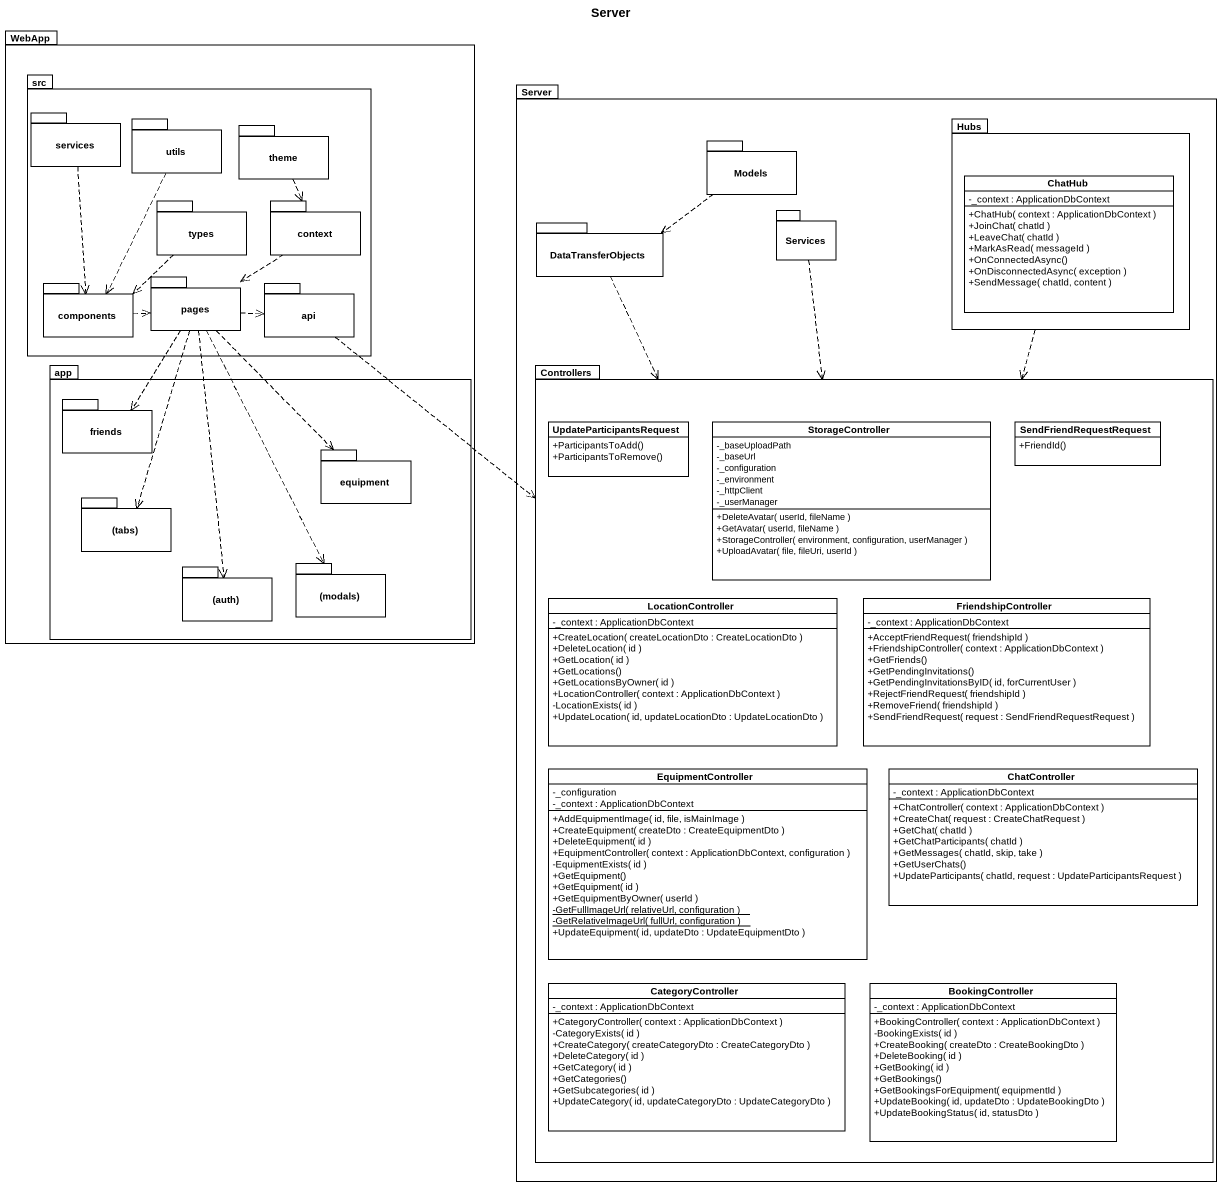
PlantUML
@startuml
title Server
hide circle
hide empty members
skinparam classAttributeIconSize 0
package WebApp {
  package src {
    package services {
    }
    package utils {
    }
    package theme {
    }
    package types {
    }
    package context {
    }
    package components {
    }
    package pages {
    }
    package api {
    }
  }
  package app {
    package friends {
    }
    package equipment {
    }
    package "(tabs)" as tabs {
    }
    package "(auth)" as auth {
    }
    package "(modals)" as modals {
    }
  }
}
package Server {
  package Hubs {
    class ChatHub {
      -_context : ApplicationDbContext
      +ChatHub( context : ApplicationDbContext )
      +JoinChat( chatId )
      +LeaveChat( chatId )
      +MarkAsRead( messageId )
      +OnConnectedAsync()
      +OnDisconnectedAsync( exception )
      +SendMessage( chatId, content )
    }
  }
  package Models {
  }
  package DataTransferObjects {
  }
  package Services {
  }
  package Controllers {
    class UpdateParticipantsRequest {
      +ParticipantsToAdd()
      +ParticipantsToRemove()
    }
    class StorageController {
      -_baseUploadPath
      -_baseUrl
      -_configuration
      -_environment
      -_httpClient
      -_userManager
      +DeleteAvatar( userId, fileName )
      +GetAvatar( userId, fileName )
      +StorageController( environment, configuration, userManager )
      +UploadAvatar( file, fileUri, userId )
    }
    class SendFriendRequestRequest {
      +FriendId()
    }
    class LocationController {
      -_context : ApplicationDbContext
      +CreateLocation( createLocationDto : CreateLocationDto )
      +DeleteLocation( id )
      +GetLocation( id )
      +GetLocations()
      +GetLocationsByOwner( id )
      +LocationController( context : ApplicationDbContext )
      -LocationExists( id )
      +UpdateLocation( id, updateLocationDto : UpdateLocationDto )
    }
    class FriendshipController {
      -_context : ApplicationDbContext
      +AcceptFriendRequest( friendshipId )
      +FriendshipController( context : ApplicationDbContext )
      +GetFriends()
      +GetPendingInvitations()
      +GetPendingInvitationsByID( id, forCurrentUser )
      +RejectFriendRequest( friendshipId )
      +RemoveFriend( friendshipId )
      +SendFriendRequest( request : SendFriendRequestRequest )
    }
    class EquipmentController {
      -_configuration
      -_context : ApplicationDbContext
      +AddEquipmentImage( id, file, isMainImage )
      +CreateEquipment( createDto : CreateEquipmentDto )
      +DeleteEquipment( id )
      +EquipmentController( context : ApplicationDbContext, configuration )
      -EquipmentExists( id )
      +GetEquipment()
      +GetEquipment( id )
      +GetEquipmentByOwner( userId )
      {static} -GetFullImageUrl( relativeUrl, configuration )
      {static} -GetRelativeImageUrl( fullUrl, configuration )
      +UpdateEquipment( id, updateDto : UpdateEquipmentDto )
    }
    class ChatController {
      -_context : ApplicationDbContext
      +ChatController( context : ApplicationDbContext )
      +CreateChat( request : CreateChatRequest )
      +GetChat( chatId )
      +GetChatParticipants( chatId )
      +GetMessages( chatId, skip, take )
      +GetUserChats()
      +UpdateParticipants( chatId, request : UpdateParticipantsRequest )
    }
    class CategoryController {
      -_context : ApplicationDbContext
      +CategoryController( context : ApplicationDbContext )
      -CategoryExists( id )
      +CreateCategory( createCategoryDto : CreateCategoryDto )
      +DeleteCategory( id )
      +GetCategory( id )
      +GetCategories()
      +GetSubcategories( id )
      +UpdateCategory( id, updateCategoryDto : UpdateCategoryDto )
    }
    class BookingController {
      -_context : ApplicationDbContext
      +BookingController( context : ApplicationDbContext )
      -BookingExists( id )
      +CreateBooking( createDto : CreateBookingDto )
      +DeleteBooking( id )
      +GetBooking( id )
      +GetBookings()
      +GetBookingsForEquipment( equipmentId )
      +UpdateBooking( id, updateDto : UpdateBookingDto )
      +UpdateBookingStatus( id, statusDto )
    }
  }
}
services ..> components
utils ..> components
theme ..> context
Hubs ..> Controllers
Models .left.> DataTransferObjects
types ..> components
context ..> pages
DataTransferObjects ..> Controllers
Services ..> Controllers
components .right.> pages
pages .right.> api
pages ..> friends
pages ..> equipment
pages ..> tabs
pages ..> auth
pages ..> modals
api ..> Controllers
@enduml
